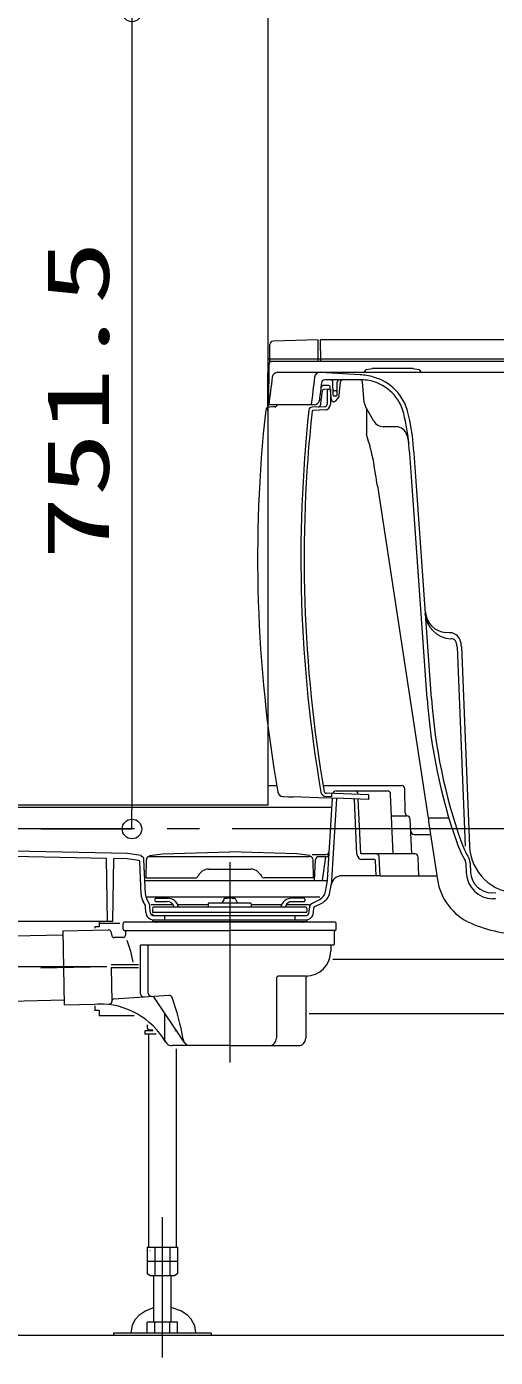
# Model space of a CAD drawing. Units: millimetres on the paper. Extents: x -305 to 305, y -152 to 152.
# Drawn here: x -213.49 to -199.11, y 14.89 to 55.69 of the extents above; entities that cross this region are included whole.
import ezdxf
from ezdxf.enums import TextEntityAlignment as Align

# ---------------------------------------------------------------- set-up
doc = ezdxf.new("R2010")
doc.units = ezdxf.units.MM
doc.linetypes.add('LONG_CHAIN', pattern=[21, 18, -1, 1, -1])
doc.layers.add('0-0_0', color=7, linetype='Continuous', lineweight=9)
doc.layers.add('0-1_VIEW0001', color=7, linetype='Continuous', lineweight=9)
doc.styles.add('ＭＳ ゴシック', font='')
doc.styles.get('ＭＳ ゴシック').set_extended_font_data('MS Gothic')

# ---------------------------------------------------------------- blocks, each defined once
blk = doc.blocks.new('_ORIGIN')
at = {"layer": '0-0_0'}
blk.add_line((0, 0), (-1, 0), dxfattribs=at)
blk.add_circle((0, 0), 0.5, dxfattribs=at)

msp = doc.modelspace()

# ---------------------------------------------------------------- linework, layer by layer
at = {"layer": '0-0_0'}
for p, q in [((-210.256, 55.541), (-210.256, 31.691)), ((-213.051, 31.091), (-210.256, 31.091))]:
    msp.add_line(p, q, dxfattribs=at)
at = {"layer": '0-1_VIEW0001'}
for p, q in [((-206.091, 56.041), (-206.091, 31.825)), ((-206.025, 45.425), (-206.025, 45.943)), ((-178.891, 46.091), (-204.475, 46.091)), ((-204.463, 45.425), (-204.475, 46.091)), ((-179.208, 45.491), (-206.091, 45.491)), ((-206.091, 45.058), (-206.025, 45.425)), ((-206.058, 44.091), (-206.047, 45.359)), ((-179.141, 45.425), (-205.98, 45.425)), ((-206.091, 43.911), (-206.091, 45.058)), ((-179.748, 45.091), (-205.788, 45.091)), ((-203.258, 45.016), (-204.478, 45.091)), ((-203.054, 45.177), (-202.885, 45.209)), ((-201.631, 45.209), (-202.885, 45.209)), ((-201.631, 45.209), (-201.462, 45.177)), ((-204.238, 44.691), (-204.363, 44.691)), ((-204.171, 44.575), (-204.362, 44.568)), ((-203.159, 44.858), (-204.342, 44.858)), ((-204.271, 44.507), (-204.271, 44.106)), ((-204.138, 44.252), (-204.172, 44.631)), ((-204.171, 44.575), (-204.171, 44.106)), ((-204.083, 44.391), (-204.09, 44.793)), ((-203.997, 44.525), (-204.053, 44.525)), ((-203.966, 44.391), (-203.959, 44.793)), ((-203.9, 44.378), (-203.863, 44.797)), ((-203.131, 44.165), (-203.186, 44.797)), ((-204.758, 44.091), (-206.058, 44.091)), ((-204.672, 44.091), (-204.758, 44.091)), ((-204.065, 44.191), (-204.072, 44.191)), ((-204, 44.358), (-204.05, 44.358)), ((-203.914, 44.342), (-204.013, 44.217)), ((-204.336, 44.039), (-204.733, 44.025)), ((-204.332, 43.939), (-204.7, 43.926)), ((-202.836, 43.591), (-203.087, 44.027)), ((-202.149, 43.425), (-202.547, 43.425)), ((-201.824, 43.169), (-201.766, 42.925)), ((-201.202, 35.082), (-201.669, 41.749)), ((-201.069, 35.091), (-201.536, 41.758)), ((-200.512, 37.109), (-200.624, 37.115)), ((-200.487, 37.108), (-200.512, 37.109)), ((-200.442, 36.922), (-200.471, 36.924)), ((-200.283, 36.68), (-200.035, 30.562)), ((-200.15, 36.685), (-199.901, 30.567)), ((-206.091, 32.425), (-205.819, 32.425)), ((-204.392, 32.425), (-201.989, 32.425)), ((-203.997, 32.258), (-202.42, 32.258)), ((-201.877, 31.585), (-201.89, 32.326)), ((-206.091, 31.825), (-247.991, 31.825)), ((-202.993, 32.141), (-204.298, 32.187)), ((-204.259, 29.517), (-204.105, 32.035)), ((-204.126, 29.509), (-203.972, 32.03)), ((-203.357, 30.317), (-203.43, 31.993)), ((-203.32, 32.152), (-203.321, 32.162)), ((-203.24, 30.325), (-203.314, 32.008)), ((-202.993, 31.996), (-202.993, 32.141)), ((-202.24, 30.325), (-202.321, 32.162)), ((-247.758, 31.758), (-204.122, 31.758)), ((-202.291, 31.491), (-201.82, 31.491)), ((-210.389, 30.335), (-247.091, 31.101)), ((-201.674, 30.325), (-201.72, 31.396)), ((-201.604, 30.925), (-201.098, 30.925)), ((-211.038, 30.188), (-215.826, 30.288)), ((-209.975, 30.279), (-210.389, 30.335)), ((-209.975, 30.279), (-209.975, 30.252)), ((-209.728, 30.246), (-209.716, 30.248)), ((-209.716, 30.275), (-209.316, 30.328)), ((-209.716, 30.275), (-209.716, 30.248)), ((-209.716, 30.248), (-204.8, 30.248)), ((-209.316, 30.328), (-207.258, 30.395)), ((-204.8, 30.275), (-204.8, 30.248)), ((-204.788, 30.246), (-204.8, 30.248)), ((-204.731, 30.308), (-204.305, 30.308)), ((-204.309, 30.241), (-204.529, 30.241)), ((-204.416, 29.508), (-204.309, 30.241)), ((-202.769, 30.325), (-203.24, 30.325)), ((-201.576, 30.325), (-202.769, 30.325)), ((-202.645, 29.658), (-202.67, 30.229)), ((-201.452, 29.658), (-201.476, 30.229)), ((-211.005, 28.258), (-211.038, 30.188)), ((-210.845, 28.258), (-210.811, 30.183)), ((-210.402, 30.175), (-210.811, 30.183)), ((-210.047, 30.128), (-210.402, 30.175)), ((-209.974, 29.082), (-210.019, 30.096)), ((-209.841, 29.088), (-209.888, 30.158)), ((-209.825, 29.591), (-209.815, 30.149)), ((-207.912, 29.858), (-206.605, 29.858)), ((-204.691, 29.591), (-204.701, 30.149)), ((-204.657, 29.508), (-204.629, 30.146)), ((-202.815, 30.158), (-203.19, 30.158)), ((-202.761, 29.658), (-202.782, 30.126)), ((-200.013, 30.036), (-200.001, 29.746)), ((-199.88, 30.042), (-199.869, 29.77)), ((-209.859, 29.508), (-204.26, 29.508)), ((-209.825, 29.591), (-208.316, 29.591)), ((-208.2, 29.691), (-208.229, 29.641)), ((-206.316, 29.691), (-206.287, 29.641)), ((-204.691, 29.591), (-206.2, 29.591)), ((-204.319, 29.173), (-204.261, 29.499)), ((-204.187, 29.149), (-204.13, 29.476)), ((-202.645, 29.658), (-203.818, 29.658)), ((-202.645, 29.658), (-200.905, 29.658)), ((-209.798, 29.008), (-204.497, 29.008)), ((-209.525, 28.968), (-209.144, 28.968)), ((-204.991, 28.968), (-205.372, 28.968)), ((-199.091, 29.128), (-199.216, 29.131)), ((-209.842, 28.744), (-209.915, 28.873)), ((-209.829, 28.531), (-209.837, 28.726)), ((-209.726, 28.809), (-209.798, 28.939)), ((-209.696, 28.537), (-209.704, 28.735)), ((-209.666, 28.775), (-208.997, 28.775)), ((-209.625, 28.645), (-209.625, 28.541)), ((-204.925, 28.691), (-209.591, 28.691)), ((-209.558, 28.935), (-209.558, 28.901)), ((-209.525, 28.868), (-209.175, 28.868)), ((-208.854, 28.775), (-207.915, 28.775)), ((-207.915, 28.801), (-207.915, 28.691)), ((-206.618, 28.818), (-207.898, 28.818)), ((-207.442, 28.923), (-207.5, 28.818)), ((-207.074, 28.923), (-207.016, 28.818)), ((-206.601, 28.801), (-206.601, 28.691)), ((-206.601, 28.775), (-205.662, 28.775)), ((-205.52, 28.775), (-204.81, 28.775)), ((-204.991, 28.856), (-205.413, 28.856)), ((-204.958, 28.935), (-204.958, 28.889)), ((-204.891, 28.658), (-204.891, 28.541)), ((-204.821, 28.537), (-204.814, 28.677)), ((-204.723, 28.819), (-204.497, 28.933)), ((-204.687, 28.531), (-204.681, 28.671)), ((-204.663, 28.7), (-204.436, 28.814)), ((-199.123, 28.945), (-199.186, 28.947)), ((-210.845, 28.258), (-247.311, 28.258)), ((-211.258, 28.258), (-211.258, 28.091)), ((-210.625, 28.191), (-211.258, 28.191)), ((-210.525, 28.015), (-210.525, 28.198)), ((-204.025, 28.231), (-210.491, 28.231)), ((-209.625, 28.541), (-204.891, 28.541)), ((-209.625, 28.491), (-209.625, 28.441)), ((-209.625, 28.441), (-204.891, 28.441)), ((-209.625, 28.308), (-209.625, 28.258)), ((-209.625, 28.308), (-204.891, 28.308)), ((-209.625, 28.258), (-204.891, 28.258)), ((-209.258, 28.441), (-209.258, 28.308)), ((-205.258, 28.441), (-205.258, 28.308)), ((-204.891, 28.308), (-204.891, 28.258)), ((-203.991, 28.015), (-203.991, 28.198)), ((-212.378, 27.837), (-246.091, 27.151)), ((-212.381, 27.971), (-210.973, 27.999)), ((-212.381, 27.971), (-212.335, 25.704)), ((-211.258, 28.091), (-211.391, 28.091)), ((-211.391, 28.091), (-211.391, 28.047)), ((-210.908, 27.95), (-210.871, 27.814)), ((-210.525, 27.765), (-210.807, 27.765)), ((-210.491, 27.981), (-207.258, 27.981)), ((-210.458, 27.981), (-210.458, 27.831)), ((-204.025, 27.981), (-207.258, 27.981)), ((-204.058, 27.981), (-204.058, 27.548)), ((-204.075, 27.531), (-209.99, 27.531)), ((-209.99, 26.039), (-209.99, 27.531)), ((-209.758, 26.055), (-209.758, 27.531)), ((-204.158, 27.515), (-204.158, 27.348)), ((-210.057, 26.931), (-210.893, 26.931)), ((-198.768, 27.091), (-204.097, 27.091)), ((-210.891, 26.831), (-210.87, 25.801)), ((-210.057, 26.831), (-210.891, 26.831)), ((-204.925, 26.581), (-205.758, 26.581)), ((-205.825, 26.515), (-205.825, 24.681)), ((-204.925, 26.517), (-204.925, 24.681)), ((-212.338, 25.838), (-246.051, 25.151)), ((-212.335, 25.704), (-210.935, 25.733)), ((-209.126, 25.99), (-210.808, 25.878)), ((-208.652, 24.551), (-209.569, 25.911)), ((-211.391, 25.665), (-211.391, 25.525)), ((-211.258, 25.525), (-211.391, 25.525)), ((-211.258, 25.525), (-211.258, 25.358)), ((-210.184, 25.358), (-211.258, 25.358)), ((-209.258, 25.45), (-209.258, 24.681)), ((-183.591, 25.425), (-204.825, 25.425)), ((-209.601, 24.905), (-209.858, 24.905)), ((-209.858, 24.905), (-209.858, 24.805)), ((-209.787, 25.085), (-209.787, 24.97)), ((-209.787, 24.97), (-209.708, 24.925)), ((-209.619, 24.925), (-209.708, 24.925)), ((-209.708, 24.925), (-209.708, 24.905)), ((-208.941, 24.905), (-208.931, 24.905)), ((-209.514, 24.805), (-209.858, 24.805)), ((-209.748, 24.805), (-209.748, 18.271)), ((-207.258, 24.448), (-209.025, 24.448)), ((-208.901, 24.348), (-208.901, 18.271)), ((-207.258, 24.448), (-205.158, 24.448)), ((-209.787, 18.271), (-209.787, 17.45)), ((-209.787, 18.271), (-208.863, 18.271)), ((-209.708, 18.171), (-209.698, 18.171)), ((-209.556, 18.271), (-209.556, 17.405)), ((-209.094, 18.271), (-209.094, 17.405)), ((-208.863, 18.271), (-208.863, 17.45)), ((-209.787, 17.838), (-208.863, 17.838)), ((-209.708, 17.405), (-209.787, 17.45)), ((-209.708, 17.405), (-208.941, 17.405)), ((-209.591, 17.405), (-209.591, 15.968)), ((-209.058, 15.968), (-209.058, 17.405)), ((-208.863, 17.45), (-208.941, 17.405)), ((-209.787, 15.635), (-209.787, 15.968)), ((-208.863, 15.968), (-209.787, 15.968)), ((-209.556, 15.635), (-209.556, 15.968)), ((-209.094, 15.635), (-209.094, 15.968)), ((-208.863, 15.635), (-208.863, 15.968)), ((-177.091, 15.558), (-248.925, 15.558))]:
    msp.add_line(p, q, dxfattribs=at)
at = {"layer": '0-1_VIEW0001', "color": 2}
for p, q in [((-203.065, 43.989), (-203.065, 43.185)), ((-202.728, 41.615), (-201.175, 31.425)), ((-200.534, 31.425), (-201.175, 31.425)), ((-201.158, 31.425), (-201.158, 31.316)), ((-201.158, 31.316), (-200.887, 29.535))]:
    msp.add_line(p, q, dxfattribs=at)
at = {"layer": '0-1_VIEW0001', "linetype": 'LONG_CHAIN'}
for p, q in [((-147.18, 31.091), (-265.841, 31.091)), ((-207.258, 30.074), (-207.258, 23.927)), ((-207.258, 28.415), (-207.258, 28.136)), ((-211.025, 26.865), (-217.258, 26.865)), ((-211.025, 26.865), (-213.05, 26.823)), ((-209.325, 19.187), (-209.325, 14.891))]:
    msp.add_line(p, q, dxfattribs=at)
at = {"layer": '0-1_VIEW0001'}
for points in [[(-204.541, 45.425), (-204.541, 46.091), (-205.928, 46.043)], [(-205.865, 44.032), (-205.92, 44.03), (-206.033, 44.026), (-206.059, 44.025)], [(-205.626, 32.087), (-205.61, 32.086), (-205.459, 32.081), (-205.308, 32.076)], [(-202.993, 31.996), (-203.765, 32.023), (-204.537, 32.05), (-205.308, 32.077)], [(-204.138, 32.181), (-204.138, 32.081), (-204.301, 32.087)], [(-204.8, 30.275), (-205.2, 30.328), (-207.258, 30.395)], [(-210.418, 27.68), (-210.3, 27.346), (-210.234, 27.004)], [(-209.591, 16.411), (-209.835, 16.32), (-210.045, 16.175), (-210.153, 16.056), (-210.249, 15.882), (-210.293, 15.648), (-210.293, 15.635)], [(-208.293, 15.635), (-208.293, 15.648), (-208.327, 15.856), (-208.438, 16.063), (-208.554, 16.187), (-208.752, 16.321), (-209.058, 16.425)], [(-207.825, 15.635), (-210.825, 15.635), (-210.825, 15.558)], [(-207.825, 15.635), (-207.825, 15.558), (-210.825, 15.558)]]:
    msp.add_lwpolyline(points, dxfattribs=at)
for centre, radius, start, end in [((-205.925, 45.943), 0.1, 92, 180), ((-205.98, 45.358), 0.0667, 90, 179.5), ((-164.322, 39.391), 42, 172.3992, 173.5749), ((-205.788, 44.925), 0.167, 90, 172.3992), ((-163.022, 39.391), 42, 172.3992, 173.5749), ((-204.488, 44.925), 0.167, 86.4994, 172.3992), ((-203.38, 43.02), 2, 74.562, 86.4994), ((-203.038, 45.091), 0.0867, 100.7843, 180), ((-203.247, 43.502), 1.5, 13.68, 74.562), ((-201.478, 45.091), 0.0867, 360, 79.2157), ((-163.022, 39.391), 41.767, 172.5998, 173.3354), ((-163.025, 39.391), 41.717, 172.9526, 173.5314), ((-204.363, 44.591), 0.1, 90, 172.8308), ((-204.342, 44.758), 0.1, 90, 172.5998), ((-204.36, 44.501), 0.0667, 92, 172.9526), ((-204.205, 44.507), 0.0667, 92, 180), ((-204.238, 44.625), 0.0667, 5, 90), ((-204.157, 44.791), 0.0667, 1, 90), ((-204.053, 44.558), 0.0333, 181, 270), ((-203.997, 44.558), 0.0333, 270, 359), ((-203.893, 44.791), 0.0667, 90, 179), ((-203.797, 44.791), 0.0667, 90, 175), ((-203.253, 44.791), 0.0667, 5, 90), ((-203.159, 43.858), 1, 76.0693, 90), ((-203.247, 43.502), 1.367, 13.68, 76.0693), ((-205.867, 44.099), 0.0667, 271.9918, 353.6499), ((-204.672, 44.258), 0.167, 270, 353.3354), ((-204.542, 44.099), 0.0667, 272, 353.5314), ((-204.338, 44.106), 0.0667, 272, 0), ((-204.338, 44.106), 0.167, 272, 0), ((-204.072, 44.258), 0.0667, 185, 270), ((-204.05, 44.391), 0.0333, 181, 270), ((-204.065, 44.258), 0.0667, 270, 321.78), ((-204, 44.391), 0.0333, 270, 359), ((-203.967, 44.384), 0.0667, 321.78, 355), ((-202.799, 44.194), 0.333, 185, 210), ((-164.508, 39.392), 41.894, 173.7726, 189.8505), ((-206.055, 43.925), 0.1, 91.9918, 173.7726), ((-163.025, 39.391), 42.05, 173.7954, 189.8128), ((-163.025, 39.391), 41.95, 173.8348, 189.8128), ((-204.729, 43.925), 0.1, 92, 173.7954), ((-204.699, 43.893), 0.0333, 92, 173.8348), ((-208.267, 42.28), 6.533, 5.3183, 13.68), ((-208.267, 42.28), 6.667, 5.3183, 13.68), ((-202.547, 43.758), 0.333, 210, 270), ((-202.149, 43.091), 0.333, 13.4901, 90), ((-251.414, 38.264), 49.867, 4.0074, 5.3183), ((-251.414, 38.264), 50, 4.0074, 5.3183), ((-200.426, 37.773), 0.85, 184.8947, 267), ((-200.589, 37.781), 0.667, 184.0074, 267), ((-200.504, 36.775), 0.333, 20.5216, 87), ((-200.45, 36.772), 0.15, 17.3063, 87), ((-200.816, 36.658), 0.533, 2.3268, 17.3063), ((-200.816, 36.658), 0.667, 2.3268, 20.5216), ((-184.443, 36.256), 16.667, 184.0074, 199.3682), ((-184.443, 36.256), 16.8, 184.0074, 199.3682), ((-204.295, 32.253), 0.0667, 189.8128, 268), ((-203.997, 32.158), 0.1, 90, 167.598), ((-203.421, 32.158), 0.1, 2.5, 90), ((-202.421, 32.158), 0.1, 2.5, 90), ((-201.99, 32.325), 0.1, 1, 90), ((-205.62, 32.253), 0.167, 189.8505, 268.0082), ((-204.295, 32.253), 0.167, 189.8128, 268), ((-203.463, 31.991), 0.0333, 2.5, 90), ((-201.777, 31.587), 0.1, 181, 257.418), ((-201.82, 31.391), 0.1, 2.5, 90), ((-201.604, 31.025), 0.1, 182.5, 270), ((-197.022, 31.834), 3.467, 199.3682, 209.5075), ((-197.022, 31.834), 3.333, 199.3682, 209.5075), ((-209.988, 30.153), 0.1, 2.5, 82.576), ((-209.715, 30.147), 0.1, 97.5947, 179), ((-204.801, 30.147), 0.1, 1, 82.4053), ((-204.529, 30.141), 0.1, 90, 177.5), ((-204.309, 30.341), 0.1, 270, 356.5), ((-204.305, 30.408), 0.1, 270, 356.5), ((-203.19, 30.325), 0.167, 182.5, 270), ((-202.769, 30.225), 0.1, 2.5, 90), ((-201.576, 30.225), 0.1, 2.428, 90), ((-200.213, 30.028), 0.333, 2.3268, 29.5075), ((-198.403, 30.628), 1.5, 182.3268, 270), ((-210.052, 30.095), 0.0333, 2.5, 82.4054), ((-207.912, 29.525), 0.333, 90, 150), ((-206.605, 29.525), 0.333, 30, 90), ((-202.815, 30.125), 0.0333, 2.5, 90), ((-200.213, 30.028), 0.2, 2.3268, 29.5075), ((-208.316, 29.691), 0.1, 270, 330), ((-206.2, 29.691), 0.1, 210, 270), ((-204.425, 29.528), 0.167, 350, 356.5), ((-203.818, 29.325), 0.333, 90, 170), ((-204.425, 29.528), 0.3, 350, 356.5), ((-199.169, 29.78), 0.833, 182.3268, 268.8542), ((-199.203, 29.797), 0.667, 182.3268, 268.8542), ((-209.508, 29.102), 0.467, 182.5, 209.4227), ((-209.508, 29.102), 0.333, 182.5, 209.4227), ((-209.525, 28.935), 0.0333, 90, 180), ((-209.159, 28.631), 0.337, 10.2645, 92.6002), ((-207.258, 27.968), 1, 90, 98.9864), ((-207.258, 27.968), 1, 81.0136, 90), ((-205.357, 28.631), 0.337, 87.3998, 169.7354), ((-204.991, 28.935), 0.0333, 0, 90), ((-204.647, 29.23), 0.333, 296.7752, 350), ((-204.647, 29.23), 0.467, 296.7752, 350), ((-209.871, 28.728), 0.0333, 2.5, 29.4227), ((-209.871, 28.728), 0.167, 2.5, 29.4227), ((-209.591, 28.658), 0.0333, 90, 180), ((-209.525, 28.901), 0.0333, 180, 270), ((-209.525, 28.901), 0.0333, 180, 270), ((-209.175, 28.651), 0.217, 10.6387, 90), ((-207.898, 28.801), 0.0167, 90, 180), ((-207.898, 28.801), 0.0167, 90, 180), ((-207.409, 28.923), 0.0333, 98.9864, 180), ((-207.107, 28.923), 0.0333, 0, 81.0136), ((-206.618, 28.801), 0.0167, 0, 90), ((-206.618, 28.801), 0.0167, 0, 90), ((-205.341, 28.651), 0.217, 109.3933, 169.3613), ((-204.991, 28.889), 0.0333, 270, 0), ((-204.925, 28.658), 0.0333, 0, 90), ((-204.648, 28.67), 0.167, 116.7752, 177.5), ((-204.648, 28.67), 0.0333, 116.7752, 177.5), ((-199.124, 28.879), 0.0667, 76.3408, 88.8542), ((-210.491, 28.198), 0.0333, 90, 180), ((-209.596, 28.541), 0.233, 182.5, 270), ((-209.596, 28.541), 0.1, 182.5, 270), ((-209.491, 28.258), 0.0267, 180, 270), ((-205.025, 28.258), 0.0267, 270, 0), ((-204.921, 28.541), 0.1, 270, 357.5), ((-204.921, 28.541), 0.233, 270, 357.5), ((-204.025, 28.198), 0.0333, 360, 90), ((-210.972, 27.933), 0.0667, 15, 91.1667), ((-210.807, 27.831), 0.0667, 195, 270), ((-210.525, 27.831), 0.0667, 270, 0), ((-210.491, 28.015), 0.0333, 180, 270), ((-204.025, 28.015), 0.0333, 270, 360), ((-204.925, 27.348), 0.767, 270, 0), ((-204.141, 27.515), 0.0167, 90, 180), ((-204.075, 27.548), 0.0167, 270, 0), ((-205.758, 26.515), 0.0667, 90, 180), ((-204.858, 26.517), 0.0667, 94.5886, 180), ((-211.245, 23.393), 2.333, 30.1343, 91.1667), ((-210.937, 25.8), 0.0667, 271.1667, 1.1667), ((-210.804, 25.811), 0.0667, 93.8156, 181.1667), ((-209.89, 26.039), 0.1, 180, 273.8156), ((-209.658, 26.055), 0.1, 180, 273.8156), ((-209.652, 25.855), 0.1, 34, 93.8156), ((-209.119, 25.89), 0.1, 20.4291, 93.8156), ((-215.273, 23.598), 6.667, 9.033, 20.4291), ((-209.025, 24.681), 0.233, 180, 270), ((-208.458, 24.681), 0.233, 189.033, 270), ((-206.058, 24.681), 0.233, 270, 0), ((-205.158, 24.681), 0.233, 270, 0)]:
    msp.add_arc(centre, radius, start, end, dxfattribs=at)
at = {"layer": '0-1_VIEW0001', "color": 2}
for centre, radius, start, end in [((-207.773, 41.499), 5, 9.5052, 19.7084), ((-251.218, 34.225), 49.05, 8.6653, 9.5052), ((-199.173, 29.796), 1.733, 188.6653, 246.304), ((-198.195, 32.025), 4.167, 246.304, 270.511)]:
    msp.add_arc(centre, radius, start, end, dxfattribs=at)

# ---------------------------------------------------------------- block references
at = {"layer": '0-0_0', "xscale": 0.6, "yscale": 0.6}
for p, rotation in [((-210.256, 56.141), 90), ((-210.256, 31.091), 270)]:
    msp.add_blockref('_ORIGIN', p, dxfattribs=dict(at, rotation=rotation))

# ---------------------------------------------------------------- texts
at = {"layer": '0-0_0', "style": 'ＭＳ ゴシック', "width": 1.5}
msp.add_text('751.5', height=1.921, rotation=90, dxfattribs=at).set_placement((-210.386, 39.332), align=Align.BOTTOM_LEFT)

doc.saveas('drawing.dxf')
